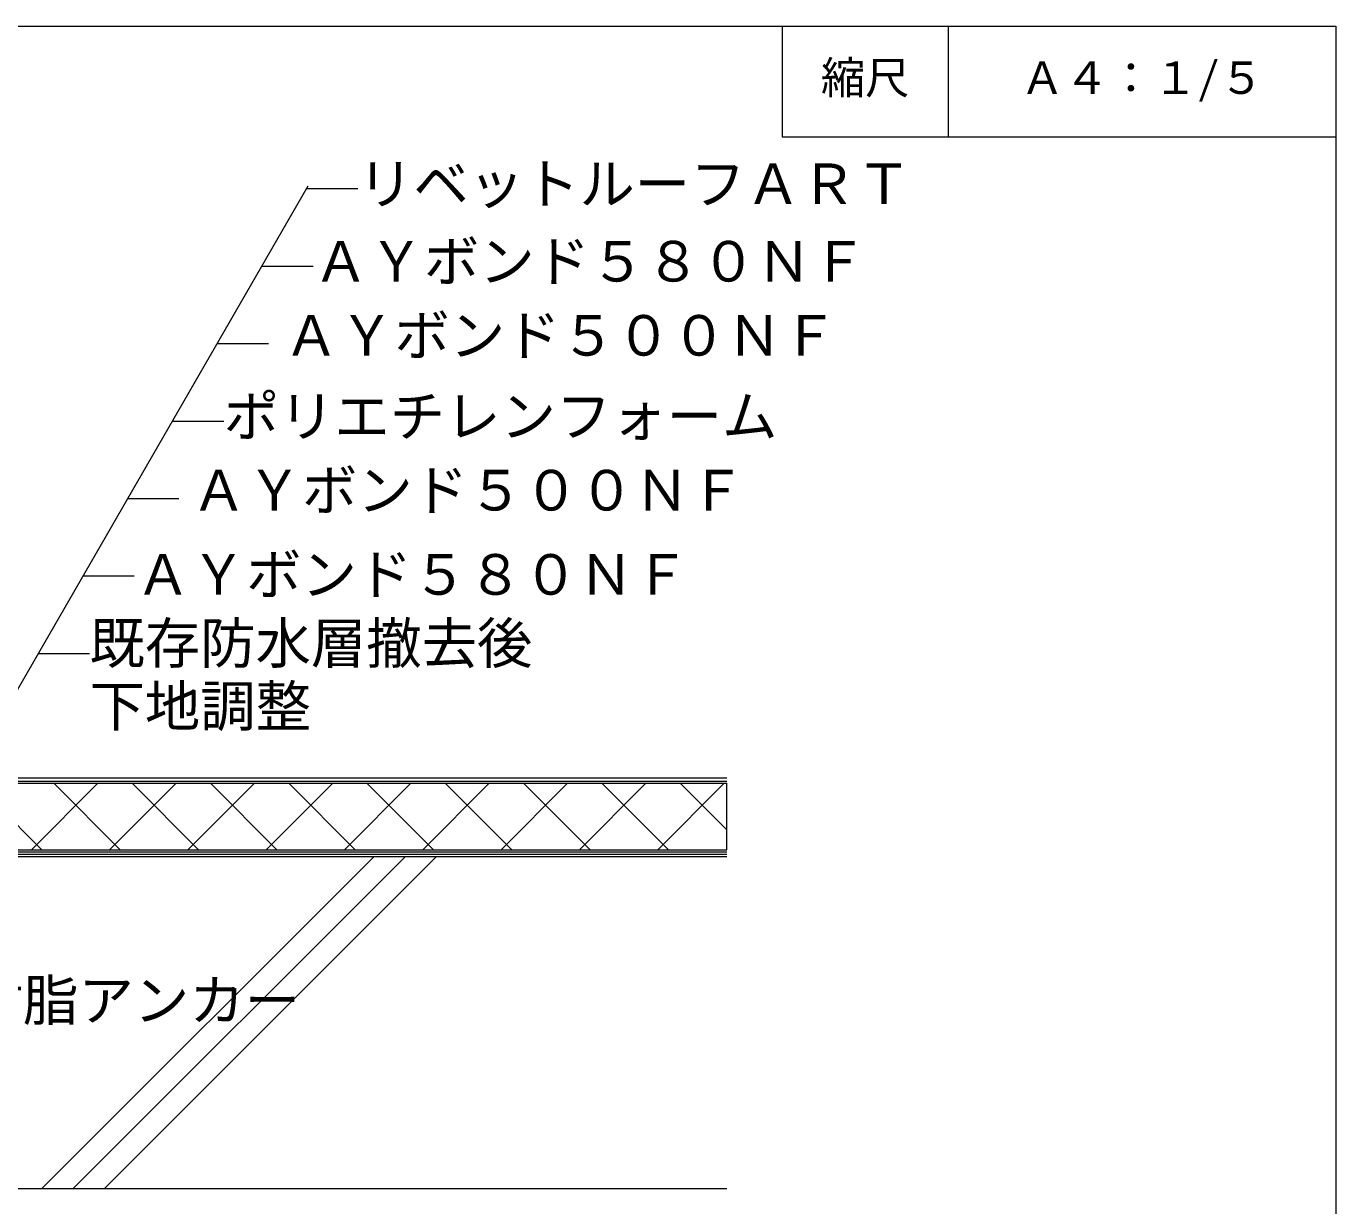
# Model space of a CAD drawing. Units: millimetres, scale not verified. Extents: x -675 to 675, y -471 to 460.
# Drawn here: x 84 to 675, y -73 to 460 of the extents above; entities that cross this region are included whole.
import ezdxf
from ezdxf.enums import TextEntityAlignment as Align

# ---------------------------------------------------------------- set-up
doc = ezdxf.new("R2010")
doc.units = ezdxf.units.MM
doc.header["$LTSCALE"] = 5
for name, color, linetype, lineweight in [('1-3_断熱材', 7, 'Continuous', 9), ('1-4_リベットルーフ', 3, 'Continuous', 9), ('1-8_下地など', 30, 'Continuous', 18), ('1-A_元図・躯体', 7, 'Continuous', 9), ('E-0', 7, 'Continuous', 9), ('F-F', 7, 'Continuous', 9)]:
    doc.layers.add(name, color=color, linetype=linetype, lineweight=lineweight)
doc.layers.add('E-E', color=7, linetype='Continuous')
doc.styles.add('ＭＳ ゴシック', font='')
doc.styles.get('ＭＳ ゴシック').set_extended_font_data('MS Gothic')

msp = doc.modelspace()

# ---------------------------------------------------------------- linework, layer by layer
at = {"layer": '1-3_断熱材'}
for p, q in [((-42.432, 118), (400, 118)), ((60.777, 118), (90.777, 88)), ((86, 88), (116, 118)), ((96.132, 118), (126.132, 88)), ((121.355, 88), (151.355, 118)), ((131.487, 118), (161.487, 88)), ((156.711, 88), (186.711, 118)), ((166.843, 118), (196.843, 88)), ((192.066, 88), (222.066, 118)), ((202.198, 118), (232.198, 88)), ((227.421, 88), (257.421, 118)), ((237.553, 118), (267.553, 88)), ((262.777, 88), (292.777, 118)), ((272.909, 118), (302.909, 88)), ((298.132, 88), (328.132, 118)), ((308.264, 118), (338.264, 88)), ((333.487, 88), (363.487, 118)), ((343.619, 118), (373.619, 88)), ((368.843, 88), (398.843, 118)), ((378.975, 118), (400, 96.975)), ((400, 88), (400, 118)), ((-44.265, 88), (400, 88))]:
    msp.add_line(p, q, dxfattribs=at)
at = {"layer": '1-4_リベットルーフ'}
for p, q in [((-20.413, 119), (400, 119)), ((-20.128, 120.5), (400, 120.5))]:
    msp.add_line(p, q, dxfattribs=at)
at = {"layer": '1-8_下地など'}
for p, q in [((-44.265, 87), (400, 87)), ((-44.265, 86), (400, 86))]:
    msp.add_line(p, q, dxfattribs=at)
at = {"layer": '1-A_元図・躯体'}
for p, q in [((-290, 85), (400, 85)), ((240.722, 85), (90.722, -65)), ((254.864, 85), (104.864, -65)), ((269.007, 85), (119.007, -65)), ((75, -65), (400, -65))]:
    msp.add_line(p, q, dxfattribs=at)
at = {"layer": 'E-0'}
for p, q in [((55.022, 117.583), (211.042, 387.819)), ((210.368, 386.651), (233.462, 386.651)), ((190.161, 351.651), (213.255, 351.651)), ((169.954, 316.651), (193.048, 316.651)), ((149.746, 281.651), (172.84, 281.651)), ((129.539, 246.651), (152.633, 246.651)), ((109.332, 211.651), (132.426, 211.651)), ((89.125, 176.651), (112.219, 176.651))]:
    msp.add_line(p, q, dxfattribs=at)
at = {"layer": 'F-F'}
msp.add_line((500, 460), (500, 410), dxfattribs=at)
for points in [[(-675, 460), (675, 460), (675, -440), (-675, -440)], [(425, 460), (425, 410), (675, 410)]]:
    msp.add_lwpolyline(points, dxfattribs=at)

# ---------------------------------------------------------------- texts
at = {"layer": 'E-0', "style": 'ＭＳ ゴシック'}
for s, p in [('リベットルーフＡＲＴ', (233.462, 374.151)), ('ＡＹボンド５８０ＮＦ', (213.255, 339.151)), ('ＡＹボンド５００ＮＦ', (199.919, 305.679)), ('ポリエチレンフォーム', (172.84, 269.151)), ('ＡＹボンド５００ＮＦ', (158.191, 235.724)), ('ＡＹボンド５８０ＮＦ', (132.964, 197.679)), ('既存防水層撤去後', (112.219, 166.651)), ('下地調整', (112.237, 138.224)), ('ＡＹ樹脂アンカー', (7.255, 5.315))]:
    msp.add_text(s, height=18.33, dxfattribs=at).set_placement(p, align=Align.BOTTOM_LEFT)
at = {"layer": 'E-E', "style": 'ＭＳ ゴシック'}
for s, p in [('縮尺', (442.5, 425)), ('Ａ４：１/５', (532.5, 425))]:
    msp.add_text(s, height=14.66, dxfattribs=at).set_placement(p, align=Align.BOTTOM_LEFT)

doc.saveas('drawing.dxf')
